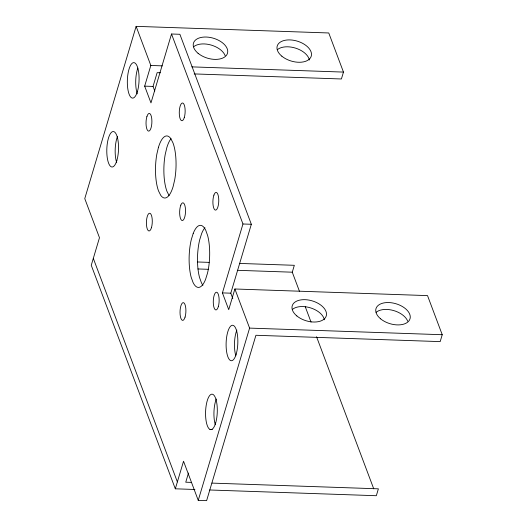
<?xml version="1.0" encoding="UTF-8"?>
<svg xmlns="http://www.w3.org/2000/svg" width="527" height="527" viewBox="0 0 527 527"><rect width="100%" height="100%" fill="white"/><g stroke="black" fill="none" stroke-linecap="round" stroke-linejoin="round"><path stroke-width="0.79" d="M194.167 73.918L341.41 78.978L343.466 72.087L328.756 32.97L136.118 26.35L84.768 198.613L99.478 237.723L91.257 265.285L175.313 488.806L194.924 489.484M232.802 298.513L230.793 293.183L251.333 224.278L179.885 34.288L171.512 33.998L150.972 102.903L144.668 86.138L150.827 65.467L136.118 26.35M154.76 91L153.041 86.428L157.151 72.647L160.439 72.759M175.313 488.806L183.534 461.244L198.244 500.36L206.617 500.65L255.918 335.277L440.177 341.615L442.232 334.724L427.522 295.607L234.884 288.987L228.725 309.659L222.42 292.893L242.96 223.988L171.512 33.998M188.482 473.015L185.748 482.205L191.485 482.403M198.244 500.36L249.594 328.104L234.884 288.987M299.494 291.398L292.274 272.195L294.329 265.305L239.403 263.421M150.827 65.467L162.303 65.862M191.815 66.876L343.466 72.087M144.668 86.138L153.041 86.428M242.96 223.988L251.333 224.278M197.599 261.978L209.074 262.374M197.921 268.954L208.587 269.317M237.302 270.305L292.274 272.195M222.42 292.893L230.793 293.183M249.594 328.104L442.232 334.724M209.97 429.426L212.256 429.498M211.979 483.107L378.386 488.825L376.331 495.716L209.634 489.985M169.055 195.543L166.921 191.261A31.067 10.237 -88 0 1 165.214 154.444L166.842 147.56A31.067 10.237 -88 0 1 171.005 138.7M305.271 306.76L311.049 322.122M316.536 336.72L373.729 488.806M93.312 258.395L177.368 481.915M137.257 93.826A17.753 5.85 -88 0 1 137.83 68.095M116.717 162.731A17.753 5.85 -88 0 1 117.528 136.355M202.928 285.298A31.067 10.237 -88 0 1 201.426 282.768L199.549 277.525A31.067 10.237 -88 0 1 199.68 239.851L201.597 233.665A31.067 10.237 -88 0 1 204.957 227.723M235.819 355.824A17.753 5.85 -88 0 1 236.84 330.086M215.279 424.729A17.753 5.85 -88 0 1 216.294 398.992M292.373 309.428A17.753 10.408 16.6 0 1 310.831 307.966A17.753 10.408 16.6 0 1 324.349 319.764M376.133 312.307A17.753 10.408 16.6 0 1 393.471 310.508A17.753 10.408 16.6 0 1 407.7 321.193M193.607 46.791A17.753 10.408 16.6 0 1 210.952 44.999A17.753 10.408 16.6 0 1 225.174 55.678M277.367 49.67A17.753 10.408 16.6 0 1 295.818 48.214A17.753 10.408 16.6 0 1 309.336 60.012M158.462 147.277L156.842 154.154A31.067 10.237 -88 0 0 158.541 190.972L160.682 195.253A31.067 10.237 -88 0 0 173.087 186.677L174.707 179.793A31.067 10.237 -88 0 0 173.008 142.975L170.867 138.693A31.067 10.237 -88 0 0 158.462 147.277M146.941 116.441L146.453 118.364A8.873 2.925 -88 0 0 147.119 129.662A8.873 2.925 -88 0 0 150.992 128.101L151.473 126.17A8.873 2.925 -88 0 0 150.808 114.879A8.873 2.925 -88 0 0 146.941 116.441M213.909 195.109L213.402 196.979A8.873 2.925 -88 0 0 213.606 207.658L214.179 209.028A8.873 2.925 -88 0 0 217.75 207.407L218.264 205.543A8.873 2.925 -88 0 0 218.053 194.865L217.48 193.488A8.873 2.925 -88 0 0 213.909 195.109M180.814 205.135L180.267 206.907A8.873 2.925 -88 0 0 180.247 217.664L180.781 219.153A8.873 2.925 -88 0 0 184.358 218.224L184.905 216.452A8.873 2.925 -88 0 0 184.931 205.688L184.391 204.199A8.873 2.925 -88 0 0 180.814 205.135M193.225 233.382L191.308 239.561A31.067 10.237 -88 0 0 191.169 277.242L193.053 282.479A31.067 10.237 -88 0 0 205.57 279.382L207.493 273.203A31.067 10.237 -88 0 0 207.625 235.523L205.747 230.286A31.067 10.237 -88 0 0 193.225 233.382M184.312 117.442A8.873 2.925 -88 0 0 182.935 103.088A8.873 2.925 -88 0 0 179.378 115.024A8.873 2.925 -88 0 0 184.312 117.442M116.862 160.439A17.753 5.85 -88 0 0 114.115 131.743A17.753 5.85 -88 0 0 107.001 155.61A17.753 5.85 -88 0 0 116.862 160.439M137.409 91.533A17.753 5.85 -88 0 0 134.662 62.838A17.753 5.85 -88 0 0 127.541 86.705A17.753 5.85 -88 0 0 137.409 91.533M151.447 227.684A8.873 2.925 -88 0 0 150.07 213.336A8.873 2.925 -88 0 0 146.513 225.273A8.873 2.925 -88 0 0 151.447 227.684M218.31 306.674A8.873 2.925 -88 0 0 216.94 292.327A8.873 2.925 -88 0 0 213.382 304.257A8.873 2.925 -88 0 0 218.31 306.674M185.069 317.096A8.873 2.925 -88 0 0 183.692 302.742A8.873 2.925 -88 0 0 180.135 314.678A8.873 2.925 -88 0 0 185.069 317.096M215.629 423.076A17.753 5.85 -88 0 0 212.882 394.38A17.753 5.85 -88 0 0 205.767 418.247A17.753 5.85 -88 0 0 215.629 423.076M236.175 354.17A17.753 5.85 -88 0 0 233.428 325.475A17.753 5.85 -88 0 0 226.314 349.342A17.753 5.85 -88 0 0 236.175 354.17M296.839 315.936A17.753 10.408 16.6 0 0 325.851 316.931A17.753 10.408 16.6 0 0 305.041 299.672A17.753 10.408 16.6 0 0 296.839 315.936M380.593 318.815A17.753 10.408 16.6 0 0 409.611 319.81A17.753 10.408 16.6 0 0 388.801 302.551A17.753 10.408 16.6 0 0 380.593 318.815M198.073 53.299A17.753 10.408 16.6 0 0 227.084 54.294A17.753 10.408 16.6 0 0 206.274 37.035A17.753 10.408 16.6 0 0 198.073 53.299M281.826 56.178A17.753 10.408 16.6 0 0 310.844 57.173A17.753 10.408 16.6 0 0 290.034 39.914A17.753 10.408 16.6 0 0 281.826 56.178"/></g></svg>
